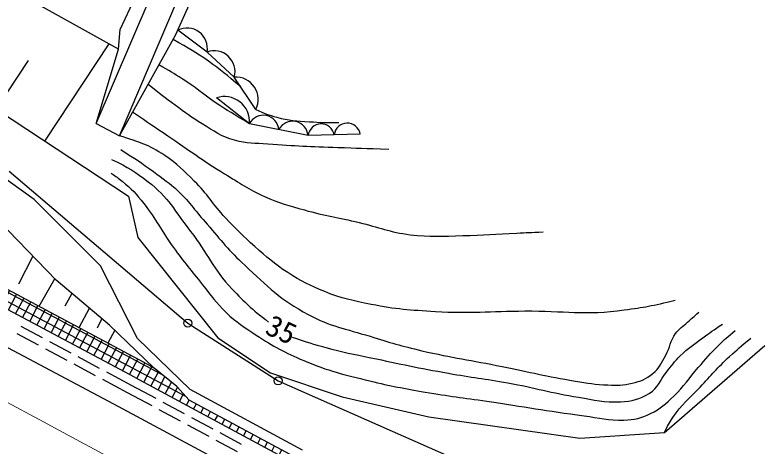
# Model space of a CAD drawing. Units: millimetres, scale not verified. Extents: x 40000 to 680000, y 20000 to 380000.
# Drawn here: x 205577 to 251979, y 290578 to 317259 of the extents above; entities that cross this region are included whole.
import ezdxf
from ezdxf.enums import TextEntityAlignment as Align

# ---------------------------------------------------------------- set-up
doc = ezdxf.new("R2010")
doc.units = ezdxf.units.MM
doc.header["$LTSCALE"] = 1000
doc.linetypes.add('CHAIN', pattern=[18.5, 12, -1.5, 3.5, -1.5])
for name, color, linetype, lineweight in [('M-BGD', 7, 'Continuous', 25), ('M-BMK', 2, 'CHAIN', 13), ('M-BMK-ROW', 30, 'Continuous', 25), ('M-STR-STRC', 7, 'Continuous', 25)]:
    doc.layers.add(name, color=color, linetype=linetype, lineweight=lineweight)
doc.styles.add('ＭＳ ゴシック', font='')
doc.styles.get('ＭＳ ゴシック').set_extended_font_data('MS Gothic')

msp = doc.modelspace()

# ---------------------------------------------------------------- hatches: boundary and pattern name
at = {"layer": 'M-BGD'}
h = msp.add_hatch(dxfattribs=at)
h.set_pattern_fill('USER', color=256, style=0, pattern_type=2)
h.set_pattern_definition([(62, (191245, 306899), (-441.474, 234.7358), []), (152, (191245, 306899), (-234.7358, -441.474), [])])
h.paths.add_polyline_path([(190477, 307833), (195851, 305122), (201179, 302355), (213520, 295763), (214185, 295397), (215594, 294255), (216354, 293426), (224281, 289159), (225777, 288769), (227293, 287958), (228776, 287556), (236280, 283520), (236583, 282961), (242575, 279799), (243343, 278617), (239391, 280678), (234106, 283479), (213013, 294810), (200676, 301399), (195359, 304161), (189998, 306865)])

# ---------------------------------------------------------------- linework, layer by layer
for p, q in [((210593, 310536), (216356, 324027)), ((212092, 316357), (215716, 324240)), ((212034, 309787), (217797, 323278)), ((211973, 315147), (200861, 321345)), ((215510, 316009), (217877, 321349)), ((211973, 315147), (212092, 316357)), ((212034, 309787), (215510, 316009)), ((207425, 309456), (211394, 315470)), ((210593, 310536), (211973, 315147)), ((204418, 311440), (206403, 314447)), ((202825, 312492), (212604, 306039)), ((210593, 310536), (212034, 309787)), ((206765, 305840), (201857, 309361)), ((210873, 301741), (206765, 305840)), ((212604, 306039), (213179, 303480)), ((208128, 300839), (204556, 304507)), ((213179, 303480), (218122, 297277)), ((213520, 295763), (201179, 302355)), ((206680, 302340), (205796, 300589)), ((213161, 297230), (210873, 301741)), ((213012, 294810), (200676, 301399)), ((208041, 300957), (207054, 299217)), ((211421, 298053), (208128, 300839)), ((209078, 299981), (208666, 299242)), ((210172, 299097), (209524, 297898)), ((210686, 297903), (210952, 298442)), ((205939, 297999), (207262, 297292)), ((214185, 295397), (211421, 298053)), ((205695, 297539), (207018, 296833)), ((211751, 297741), (211314, 296941)), ((207703, 297056), (209026, 296350)), ((216406, 294085), (213161, 297230)), ((218122, 297277), (221394, 295101)), ((207459, 296597), (208782, 295890)), ((245756, 291414), (251979, 296805)), ((209467, 296114), (210790, 295407)), ((209223, 295655), (210546, 294948)), ((214185, 295397), (213520, 295763)), ((211231, 295172), (212767, 294351)), ((215594, 294255), (214185, 295397)), ((210987, 294712), (212522, 293893)), ((213013, 294810), (234106, 283479)), ((221394, 295101), (225816, 293629)), ((212767, 294351), (214285, 293536)), ((216354, 293426), (215594, 294255)), ((212521, 293893), (214040, 293077)), ((223360, 290324), (216406, 294085)), ((214725, 293299), (216047, 292589)), ((224281, 289159), (216354, 293426)), ((225816, 293629), (231185, 292378)), ((214481, 292840), (215802, 292131)), ((216487, 292353), (217809, 291643)), ((231185, 292378), (240517, 291054)), ((216243, 291894), (217564, 291184)), ((218249, 291406), (219571, 290697)), ((240517, 291054), (245756, 291414)), ((218004, 290948), (219326, 290238))]:
    msp.add_line(p, q, dxfattribs=at)
for points in [[(220470, 311410), (219143, 313415), (217459, 314965), (215647, 316318)], [(226941, 309889), (223708, 309791), (220083, 310530), (218034, 312128)]]:
    msp.add_lwpolyline(points, dxfattribs=at)
for centre, radius, start, end in [((216216, 315190), 1264, 349.7526, 116.7718), ((217905, 313760), 1285, 344.4502, 110.2934), ((219238, 312036), 1382, 333.0789, 93.9275), ((218533, 310655), 1555, 355.4037, 108.6882), ((220937, 310090), 961, 4.2389, 152.7299), ((222749, 309720), 961, 4.2389, 152.7299), ((224520, 309699), 817, 9.9809, 173.4832), ((226136, 309748), 817, 9.9809, 173.4832)]:
    msp.add_arc(centre, radius, start, end, dxfattribs=at)
for points, knots in [([(219540, 312816), (218629, 313596), (218356, 313829), (217540, 314401), (216722, 314975), (216409, 315152), (215362, 315745)], [0, 0, 0, 0, 1, 1, 1, 2, 2, 2, 2]), ([(220083, 310530), (219059, 311140), (218777, 311308), (217967, 311849), (217148, 312396), (216747, 312789), (215915, 313317), (215365, 313665), (215172, 313782), (214481, 314167)], [0, 0, 0, 0, 1, 1, 1, 2, 2, 2, 3, 3, 3, 3]), ([(228716, 308939), (227178, 308981), (226783, 308994), (225544, 309043), (223857, 309110), (222910, 309127), (221226, 309261), (220417, 309325), (219947, 309296), (219162, 309501), (218313, 309723), (217914, 310071), (217159, 310518), (216475, 310924), (216128, 311209), (215485, 311677), (214817, 312162), (214603, 312332), (213807, 312960)], [0, 0, 0, 0, 1, 1, 1, 2, 2, 2, 3, 3, 3, 4, 4, 4, 5, 5, 5, 6, 6, 6, 6]), ([(220470, 311410), (221046, 311150), (221249, 311077), (221770, 310929), (222538, 310711), (222999, 310716), (223795, 310654), (224506, 310598), (224758, 310595), (225620, 310597)], [0, 0, 0, 0, 1, 1, 1, 2, 2, 2, 3, 3, 3, 3]), ([(212855, 311256), (213913, 310534), (214182, 310353), (215034, 309778), (216403, 308854), (217141, 308292), (218548, 307429), (219496, 306849), (220008, 306478), (221021, 306021), (221947, 305603), (222507, 305463), (223485, 305190), (224789, 304825), (225546, 304724), (226865, 304415), (228100, 304126), (228764, 303817), (230023, 303658), (231283, 303500), (232004, 303575), (233274, 303601), (234582, 303628), (235312, 303699), (236618, 303760), (237255, 303790), (237454, 303799), (238249, 303836)], [0, 0, 0, 0, 1, 1, 1, 2, 2, 2, 3, 3, 3, 4, 4, 4, 5, 5, 5, 6, 6, 6, 7, 7, 7, 8, 8, 8, 9, 9, 9, 9]), ([(246422, 299593), (244985, 299226), (244510, 299155), (243266, 298979), (240889, 298643), (239521, 298934), (237121, 298916), (234959, 298899), (233744, 298756), (231586, 298890), (230028, 298987), (229145, 299032), (227616, 299346), (226475, 299580), (225822, 299704), (224740, 300136), (223807, 300509), (223300, 300773), (222453, 301313), (221595, 301858), (221177, 302258), (220412, 302928), (219670, 303579), (219283, 303978), (218607, 304699), (217808, 305551), (217500, 306155), (216669, 306976), (215997, 307642), (215623, 308035), (214837, 308562), (213845, 309228), (213330, 309362), (212034, 309787)], [0, 0, 0, 0, 1, 1, 1, 2, 2, 2, 3, 3, 3, 4, 4, 4, 5, 5, 5, 6, 6, 6, 7, 7, 7, 8, 8, 8, 9, 9, 9, 10, 10, 10, 11, 11, 11, 11]), ([(212127, 308928), (213100, 308300), (213376, 308129), (214138, 307563), (214753, 307106), (215123, 306876), (215678, 306347), (216444, 305617), (216757, 305097), (217461, 304306), (218356, 303300), (218799, 302676), (219788, 301763), (221212, 300447), (222001, 299636), (223709, 298720), (225109, 297969), (226029, 297843), (227545, 297369), (228784, 296982), (229483, 296773), (230748, 296478), (232672, 296030), (233773, 295886), (235712, 295502), (237479, 295151), (238457, 294889), (240235, 294598), (241022, 294469), (241466, 294395), (242263, 294360), (242848, 294334), (243190, 294326), (243759, 294463), (244296, 294592), (244614, 294712), (245036, 295067), (245449, 295414), (245571, 295723), (245834, 296194), (246116, 296698), (246108, 297071), (246445, 297540), (246678, 297865), (246894, 297974), (247190, 298243), (247459, 298487), (247548, 298565), (247888, 298858)], [0, 0, 0, 0, 1, 1, 1, 2, 2, 2, 3, 3, 3, 4, 4, 4, 5, 5, 5, 6, 6, 6, 7, 7, 7, 8, 8, 8, 9, 9, 9, 10, 10, 10, 11, 11, 11, 12, 12, 12, 13, 13, 13, 14, 14, 14, 15, 15, 15, 16, 16, 16, 16]), ([(211557, 308321), (212617, 307810), (212999, 307571), (213818, 306938), (215071, 305971), (215469, 305099), (216444, 303852), (217499, 302504), (217829, 301540), (219005, 300297), (219825, 299430), (220172, 299112), (221268, 298244)], [0, 0, 0, 0, 1, 1, 1, 2, 2, 2, 3, 3, 3, 4, 4, 4, 4]), ([(211532, 307467), (211858, 307252), (211954, 307172), (212211, 306966), (212792, 306498), (213077, 306179), (213539, 305593), (214335, 304584), (214621, 303903), (215379, 302865), (216052, 301943), (216457, 301447), (217178, 300562), (217734, 299878), (218000, 299450), (218640, 298844), (219300, 298218), (219736, 297936), (220499, 297441), (221595, 296730), (222245, 296372), (223449, 295864), (224985, 295216), (225909, 295006), (227528, 294605), (228854, 294276), (229612, 294156), (230958, 293919), (232441, 293659), (233281, 293574), (234770, 293352), (237119, 293001), (238428, 292758), (240782, 292452), (241746, 292327), (242283, 292147), (243254, 292179), (243918, 292200), (244307, 292297), (244905, 292585), (245534, 292888), (245826, 293180), (246332, 293661), (246993, 294290), (247247, 294753), (247852, 295437), (248337, 295986), (248588, 296316), (249117, 296823), (249502, 297193), (249643, 297318), (250139, 297728)], [0, 0, 0, 0, 1, 1, 1, 2, 2, 2, 3, 3, 3, 4, 4, 4, 5, 5, 5, 6, 6, 6, 7, 7, 7, 8, 8, 8, 9, 9, 9, 10, 10, 10, 11, 11, 11, 12, 12, 12, 13, 13, 13, 14, 14, 14, 15, 15, 15, 16, 16, 16, 17, 17, 17, 17]), ([(222729, 297324), (223703, 296988), (223982, 296901), (224798, 296673), (225876, 296372), (226499, 296278), (227594, 296045), (229466, 295647), (230513, 295415), (232398, 295081), (233829, 294828), (234640, 294742), (236071, 294488), (237788, 294182), (238724, 293868), (240447, 293596), (241449, 293437), (242016, 293260), (243029, 293313), (243757, 293351), (244194, 293466), (244820, 293839), (245385, 294175), (245456, 294643), (245875, 295149), (246206, 295549), (246369, 295793), (246738, 296159), (247232, 296650), (247570, 296860), (248130, 297275), (248595, 297621), (248756, 297732), (249345, 298127)], [0, 0, 0, 0, 1, 1, 1, 2, 2, 2, 3, 3, 3, 4, 4, 4, 5, 5, 5, 6, 6, 6, 7, 7, 7, 8, 8, 8, 9, 9, 9, 10, 10, 10, 11, 11, 11, 11]), ([(245756, 291414), (245966, 291854), (246058, 291992), (246281, 292344), (246808, 293173), (247289, 293499), (247958, 294219), (248660, 294972), (249027, 295422), (249786, 296118), (250284, 296576), (250462, 296732), (251100, 297246)], [0, 0, 0, 0, 1, 1, 1, 2, 2, 2, 3, 3, 3, 4, 4, 4, 4])]:
    msp.add_open_spline(points, degree=3, knots=knots, dxfattribs=at)
at = {"layer": 'M-BMK'}
msp.add_line((208015, 291709), (230992, 279364), dxfattribs=at)
msp.add_lwpolyline([(171722, 309642), (175420, 308072), (179083, 306440), (182716, 304750), (186323, 303011), (189906, 301230), (193470, 299412), (197019, 297566), (200557, 295698), (204086, 293816), (207611, 291926), (208015, 291709)], dxfattribs=at)
at = {"layer": 'M-BMK-ROW'}
for p, q in [((205217, 307597), (216268, 298188)), ((216268, 298188), (221859, 294609)), ((221859, 294609), (236428, 288197))]:
    msp.add_line(p, q, dxfattribs=at)
for centre in [(216268, 298188), (221859, 294609)]:
    msp.add_circle(centre, 250, dxfattribs=at)
at = {"layer": 'M-STR-STRC'}
for p, q in [((199667, 299583), (211982, 293022)), ((211982, 293022), (233150, 281659))]:
    msp.add_line(p, q, dxfattribs=at)

# ---------------------------------------------------------------- texts
at = {"layer": 'M-BGD', "style": 'ＭＳ ゴシック'}
msp.add_text('35', height=1320, rotation=335.529, dxfattribs=at).set_placement((222059, 297787), align=Align.MIDDLE_CENTER)

doc.saveas('drawing.dxf')
